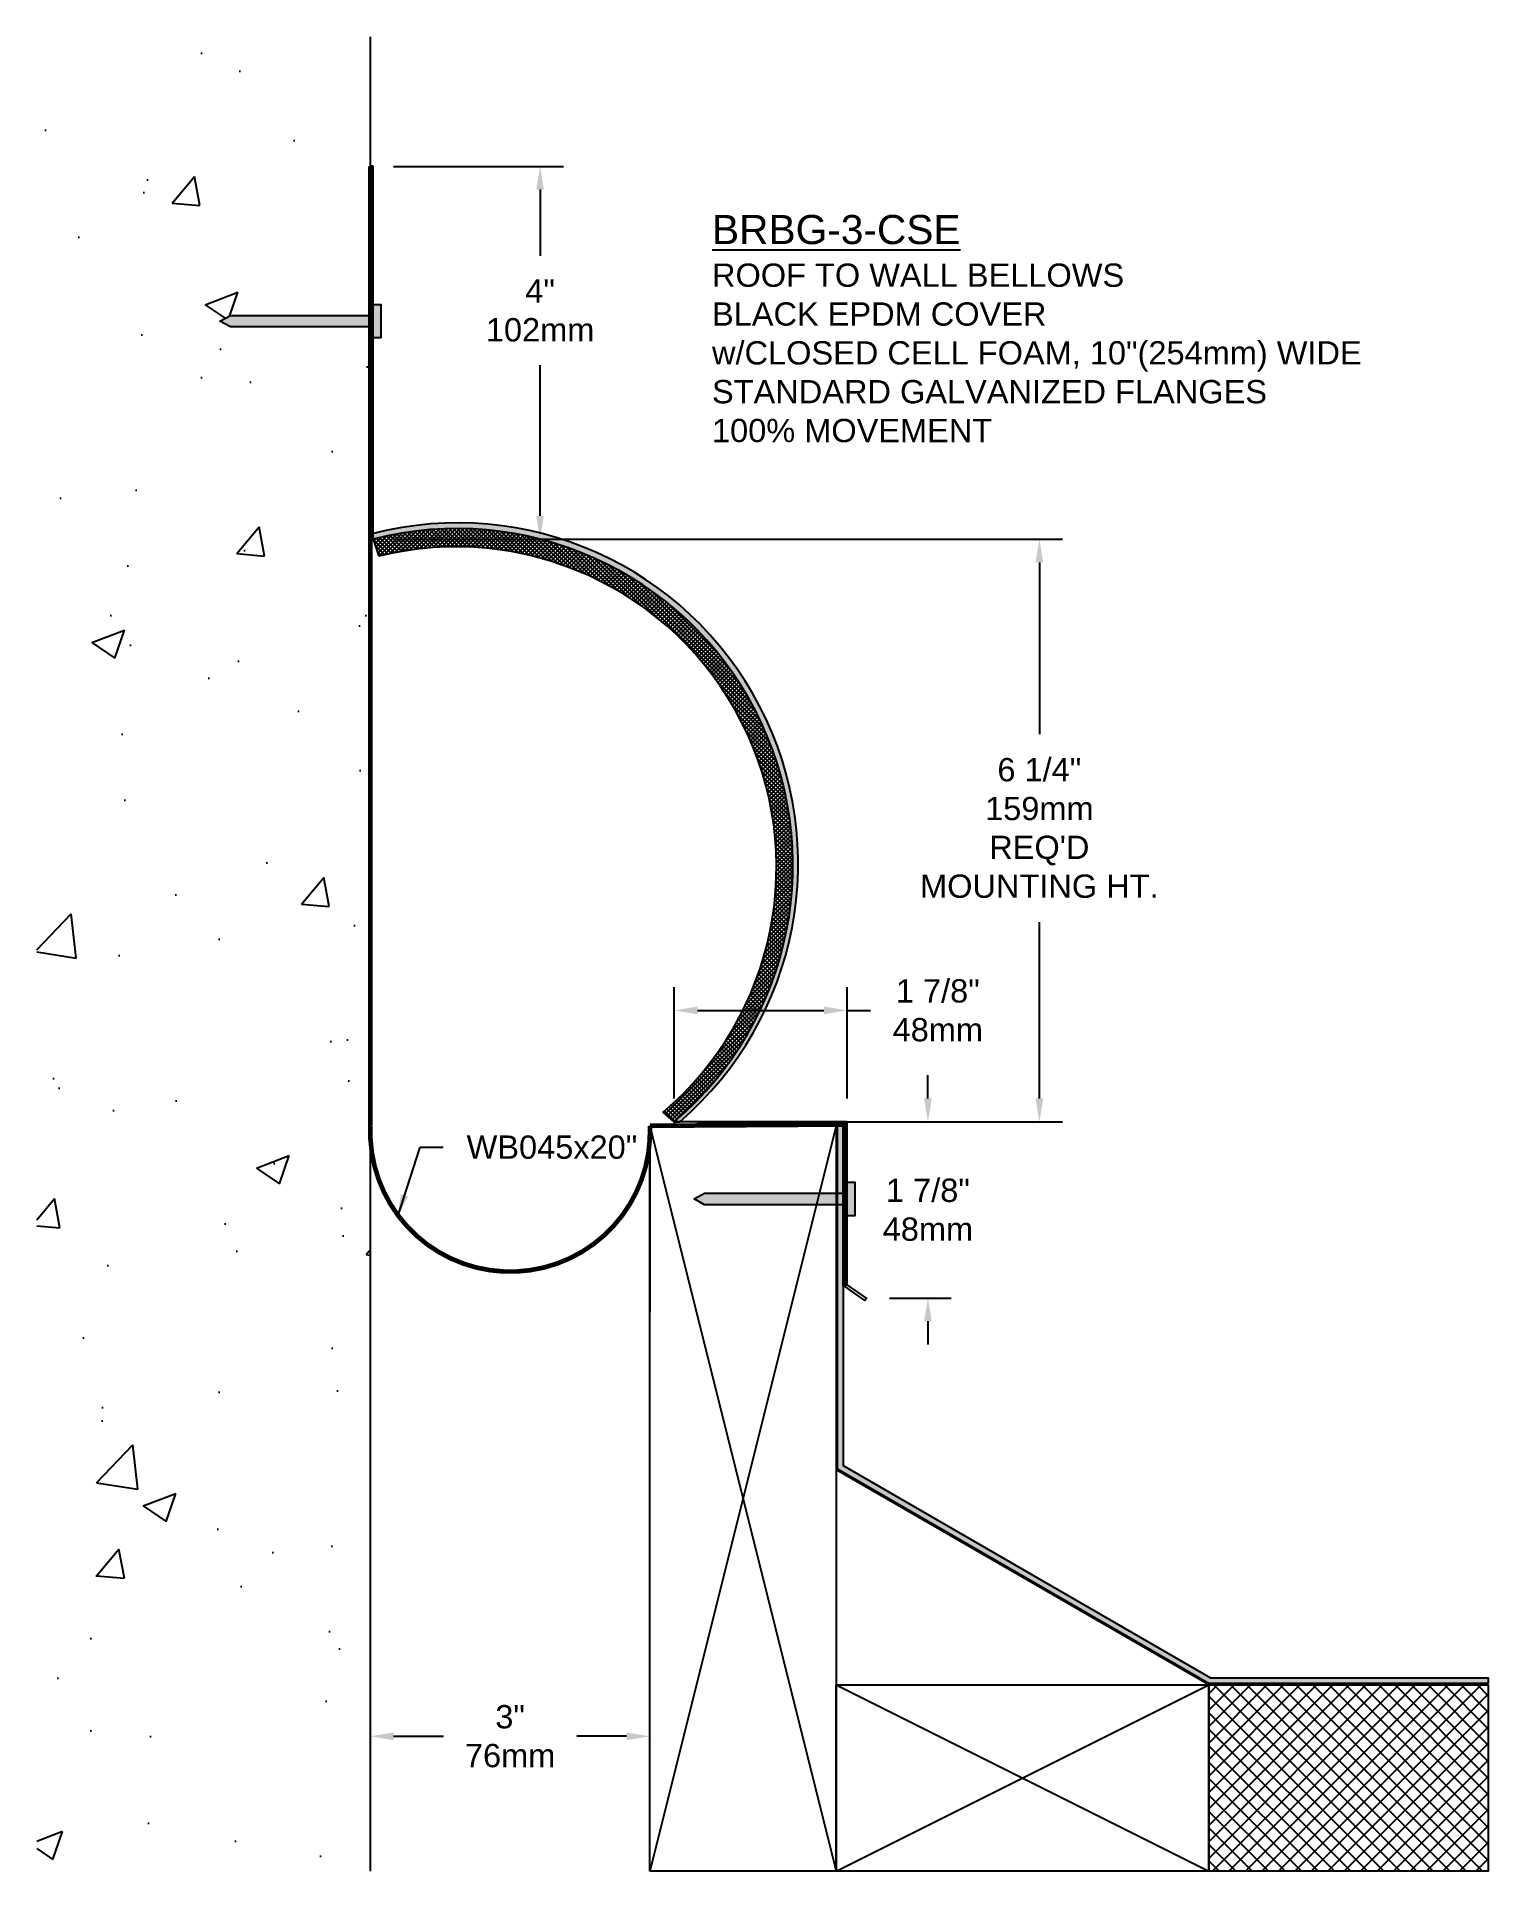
# Model space of a CAD drawing. Header units: inches. Extents: x -0.6 to 14.9, y -3.2 to 16.5.
import ezdxf

# ---------------------------------------------------------------- set-up
doc = ezdxf.new("R2010")
doc.units = ezdxf.units.IN
doc.header["$MEASUREMENT"] = 0
for name, color, linetype in [('Anchors', 4, 'Continuous'), ('Conditions', 1, 'Continuous'), ('Dimensions', 3, 'Continuous'), ('Fillers', 2, 'Continuous'), ('Metals', 7, 'Continuous'), ('Text', 2, 'Continuous')]:
    doc.layers.add(name, color=color, linetype=linetype)
doc.styles.add('Arial', font='arial.ttf')
doc.dimstyles.new('Arial', dxfattribs={"dimtxt": 0.25, "dimasz": 0.25, "dimexe": 0.25, "dimexo": 0.25, "dimgap": 0.25, "dimtad": 0, "dimtih": 1, "dimtoh": 1, "dimdec": 4, "dimzin": 0, "dimdsep": 46, "dimlunit": 4, "dimtxsty": 'Arial', "dimcen": 0.09, "dimadec": 0, "dimazin": 0, "dimtfac": 1, "dimtdec": 4, "dimtofl": 0, "dimtmove": 0, "dimatfit": 3, "dimfxl": 0, "dimfrac": 2, "dimtolj": 1, "dimtzin": 0, "dimarcsym": 0})

# ---------------------------------------------------------------- blocks, each defined once
blk = doc.blocks.new('*X4')
at = {"color": 0}
for p, q in [((23.967, -46.92), (25.829, -45.059)), ((23.967, -46.744), (25.652, -45.059)), ((23.967, -46.567), (25.475, -45.059)), ((23.967, -46.39), (25.298, -45.059)), ((23.967, -46.213), (25.122, -45.059)), ((23.967, -46.037), (24.945, -45.059)), ((23.967, -45.86), (24.768, -45.059)), ((23.967, -45.683), (24.591, -45.059)), ((23.967, -45.506), (24.414, -45.059)), ((23.967, -45.329), (24.238, -45.059)), ((23.967, -45.153), (24.061, -45.059)), ((24.005, -47.059), (26.005, -45.059)), ((26.022, -47.059), (24.022, -45.059)), ((24.182, -47.059), (26.182, -45.059)), ((26.199, -47.059), (24.199, -45.059)), ((24.359, -47.059), (26.359, -45.059)), ((26.376, -47.059), (24.376, -45.059)), ((24.536, -47.059), (26.536, -45.059)), ((26.553, -47.059), (24.553, -45.059)), ((24.713, -47.059), (26.713, -45.059)), ((26.73, -47.059), (24.73, -45.059)), ((24.889, -47.059), (26.889, -45.059)), ((26.906, -47.059), (24.906, -45.059)), ((26.967, -46.943), (25.083, -45.059)), ((26.967, -46.766), (25.26, -45.059)), ((26.967, -46.589), (25.437, -45.059)), ((26.967, -46.412), (25.613, -45.059)), ((26.967, -46.236), (25.79, -45.059)), ((26.967, -46.059), (25.967, -45.059)), ((26.967, -45.882), (26.144, -45.059)), ((26.967, -45.705), (26.32, -45.059)), ((26.967, -45.529), (26.497, -45.059)), ((26.967, -45.352), (26.674, -45.059)), ((26.967, -45.175), (26.851, -45.059)), ((25.846, -47.059), (23.967, -45.18)), ((25.066, -47.059), (26.967, -45.158)), ((25.669, -47.059), (23.967, -45.357)), ((25.243, -47.059), (26.967, -45.335)), ((25.492, -47.059), (23.967, -45.534)), ((25.42, -47.059), (26.967, -45.511)), ((25.315, -47.059), (23.967, -45.711)), ((25.596, -47.059), (26.967, -45.688)), ((25.773, -47.059), (26.967, -45.865)), ((25.139, -47.059), (23.967, -45.887)), ((24.962, -47.059), (23.967, -46.064)), ((25.95, -47.059), (26.967, -46.042)), ((24.785, -47.059), (23.967, -46.241)), ((26.127, -47.059), (26.967, -46.219)), ((24.608, -47.059), (23.967, -46.418)), ((26.304, -47.059), (26.967, -46.395)), ((24.431, -47.059), (23.967, -46.594)), ((26.48, -47.059), (26.967, -46.572)), ((24.255, -47.059), (23.967, -46.771)), ((26.657, -47.059), (26.967, -46.749)), ((24.078, -47.059), (23.967, -46.948)), ((26.834, -47.059), (26.967, -46.926))]:
    blk.add_line(p, q, dxfattribs=at)
blk = doc.blocks.new('HATCHBLOCK')
blk.add_lwpolyline([(0, 2), (3, 2), (3, 0), (0, 0)], close=True)
blk.add_blockref('*X4', (-23.967, 47.059))
blk = doc.blocks.new('2X8')
for p, q in [((-2, 8), (0, 8)), ((-2, 8), (-2, 6)), ((-2, 8), (0, 0)), ((-2, 6), (-2, 8)), ((0, 8), (0, 0)), ((-2, 0), (-2, 6)), ((0, 0), (-2, 0))]:
    blk.add_line(p, q)
blk.add_lwpolyline([(0, 8), (-2, 0)])
blk = doc.blocks.new('2X4')
for p, q in [((0, 2), (4, 0)), ((0, 0), (4, 2)), ((0, 2), (4, 2)), ((0, 0), (0, 2)), ((4, 2), (4, 0)), ((4, 0), (0, 0))]:
    blk.add_line(p, q)
blk = doc.blocks.new('TRIANGLE')
blk.add_lwpolyline([(0, 2.309), (0, 0), (4, 0), (0, 2.309)])
blk = doc.blocks.new('*D6')
at = {"layer": 'Defpoints', "color": 0}
for p in [(5.942, -1.719), (2.942, -3.168), (5.942, -3.168)]:
    blk.add_point(p, dxfattribs=at)
at = {"layer": 'Dimensions', "color": 0, "lineweight": -2}
for p, q in [((2.942, -2.918), (2.942, -1.469)), ((5.942, -2.918), (5.942, -1.469)), ((3.192, -1.719), (3.727, -1.719)), ((5.692, -1.719), (5.158, -1.719))]:
    blk.add_line(p, q, dxfattribs=at)
at = {"layer": 'Dimensions', "color": 0}
for points in [[(3.192, -1.678), (3.192, -1.761), (2.942, -1.719)], [(5.692, -1.678), (5.692, -1.761), (5.942, -1.719)]]:
    blk.add_solid(points, dxfattribs=at)
at = {"layer": 'Dimensions', "color": 0, "insert": (4.442, -1.719), "char_height": 0.25, "attachment_point": 5, "style": 'Arial'}
blk.add_mtext('\\A1;3"\\P76mm', dxfattribs=at)
blk = doc.blocks.new('NAIL2001')
blk.add_hatch(color=256).paths.add_polyline_path([(1.823, 6.257), (1.823, 6.375), (1.743, 6.375), (1.743, 6.015), (1.823, 6.015), (1.823, 6.132), (3.356, 6.132), (3.468, 6.195), (3.356, 6.257)])
blk.add_lwpolyline([(1.823, 6.132), (3.356, 6.132), (3.468, 6.195), (3.356, 6.257), (1.823, 6.257), (1.823, 6.375), (1.743, 6.375), (1.743, 6.015), (1.823, 6.015)], close=True)
blk = doc.blocks.new('*D8')
at = {"layer": 'Defpoints', "color": 0}
for p in [(8.061, 6.07), (6.204, 4.876), (8.061, 4.876)]:
    blk.add_point(p, dxfattribs=at)
at = {"layer": 'Dimensions', "color": 0, "lineweight": -2}
for p, q in [((6.204, 5.126), (6.204, 6.32)), ((8.061, 5.126), (8.061, 6.32)), ((6.454, 6.07), (7.811, 6.07)), ((8.061, 6.07), (8.311, 6.07))]:
    blk.add_line(p, q, dxfattribs=at)
at = {"layer": 'Dimensions', "color": 0}
for points in [[(6.454, 6.112), (6.454, 6.029), (6.204, 6.07)], [(7.811, 6.112), (7.811, 6.029), (8.061, 6.07)]]:
    blk.add_solid(points, dxfattribs=at)
at = {"layer": 'Dimensions', "color": 0, "insert": (9.033, 6.07), "char_height": 0.25, "attachment_point": 5, "style": 'Arial'}
blk.add_mtext('\\A1;1 7/8"\\P48mm', dxfattribs=at)
blk = doc.blocks.new('*D9')
at = {"layer": 'Defpoints', "color": 0}
for p in [(8.061, 4.876), (8.266, 2.984), (8.927, 2.984)]:
    blk.add_point(p, dxfattribs=at)
at = {"layer": 'Dimensions', "color": 0, "lineweight": -2}
for p, q in [((8.927, 5.126), (8.927, 5.376)), ((8.311, 4.876), (9.177, 4.876)), ((8.516, 2.984), (9.177, 2.984)), ((8.927, 2.734), (8.927, 2.484))]:
    blk.add_line(p, q, dxfattribs=at)
at = {"layer": 'Dimensions', "color": 0}
for points in [[(8.885, 5.126), (8.969, 5.126), (8.927, 4.876)], [(8.885, 2.734), (8.969, 2.734), (8.927, 2.984)]]:
    blk.add_solid(points, dxfattribs=at)
at = {"layer": 'Dimensions', "color": 0, "insert": (8.927, 3.93), "char_height": 0.25, "attachment_point": 5, "style": 'Arial'}
blk.add_mtext('\\A1;1 7/8"\\P48mm', dxfattribs=at)
blk = doc.blocks.new('*D10')
at = {"layer": 'Defpoints', "color": 0}
for p in [(2.942, 15.128), (2.942, 11.128), (4.764, 11.128)]:
    blk.add_point(p, dxfattribs=at)
at = {"layer": 'Dimensions', "color": 0, "lineweight": -2}
for p, q in [((3.192, 15.128), (5.014, 15.128)), ((4.764, 14.878), (4.764, 14.167)), ((4.764, 11.378), (4.764, 12.995)), ((3.192, 11.128), (5.014, 11.128))]:
    blk.add_line(p, q, dxfattribs=at)
at = {"layer": 'Dimensions', "color": 0}
for points in [[(4.722, 14.878), (4.805, 14.878), (4.764, 15.128)], [(4.722, 11.378), (4.805, 11.378), (4.764, 11.128)]]:
    blk.add_solid(points, dxfattribs=at)
at = {"layer": 'Dimensions', "color": 0, "insert": (4.764, 13.581), "char_height": 0.25, "attachment_point": 5, "style": 'Arial'}
blk.add_mtext('\\A1;4"\\P102mm', dxfattribs=at)
blk = doc.blocks.new('*D11')
at = {"layer": 'Defpoints', "color": 0}
for p in [(2.972, 11.128), (6.204, 4.876), (10.123, 4.876)]:
    blk.add_point(p, dxfattribs=at)
at = {"layer": 'Dimensions', "color": 0, "lineweight": -2}
for p, q in [((3.222, 11.128), (10.373, 11.128)), ((10.123, 10.878), (10.123, 9.036)), ((10.123, 5.126), (10.123, 7.018)), ((6.454, 4.876), (10.373, 4.876))]:
    blk.add_line(p, q, dxfattribs=at)
at = {"layer": 'Dimensions', "color": 0}
for points in [[(10.082, 10.878), (10.165, 10.878), (10.123, 11.128)], [(10.082, 5.126), (10.165, 5.126), (10.123, 4.876)]]:
    blk.add_solid(points, dxfattribs=at)
at = {"layer": 'Dimensions', "color": 0, "insert": (10.123, 8.027), "char_height": 0.25, "attachment_point": 5, "style": 'Arial'}
blk.add_mtext('\\A1;6 1/4"\\P159mm\\PREQ\'D\\PMOUNTING HT.', dxfattribs=at)

msp = doc.modelspace()

# ---------------------------------------------------------------- hatches: boundary and pattern name
at = {"layer": 'Conditions'}
h = msp.add_hatch(dxfattribs=at)
h.set_pattern_fill('AR-CONC', color=256, scale=0.5, style=0)
h.paths.add_polyline_path([(-0.63996, -3.16769), (2.94235, -3.16769), (2.94235, 13.40452), (1.4398, 13.40452), (1.32785, 13.46702), (1.4398, 13.52952), (2.94235, 13.52952), (2.94235, 15.12821), (2.94235, 16.51917), (-0.63996, 16.51917)])
h = msp.add_hatch(color=256, dxfattribs=at)
h.paths.add_polyline_path([(8.01735, 4.83231), (7.95735, 4.83231), (7.95735, 4.11024), (8.01735, 4.11024)])
h.paths.add_polyline_path([(8.01735, 3.98524), (7.95735, 3.98524), (7.95735, 1.14805), (11.94235, -1.15269), (14.94235, -1.15269), (14.94235, -1.09019), (11.95909, -1.09019), (8.01735, 1.18558)])
at = {"layer": 'Fillers'}
msp.add_hatch(color=256, dxfattribs=at).paths.add_polyline_path([(2.97235, 11.18821), (2.97235, 11.12821, -0.79542745), (6.20428, 4.87571), (6.26428, 4.87571, 0.79256625)])
h = msp.add_hatch(dxfattribs=at)
h.set_pattern_fill('ANSI37', color=256, scale=0.25, style=0)
h.paths.add_polyline_path([(6.0833, 4.97895), (6.20428, 4.87571, 0.79542745), (2.97235, 11.12821), (3.03135, 10.9435, -0.79347449)])

# ---------------------------------------------------------------- linework, layer by layer
msp.add_point((6.20428, 4.87571))
at = {"layer": 'Conditions'}
msp.add_line((2.94235, -3.16769), (2.94235, 16.51917), dxfattribs=at)
msp.add_lwpolyline([(14.94235, -1.15269), (11.94235, -1.15269), (7.95735, 1.14805), (7.95735, 4.83231), (8.01735, 4.83231), (8.01735, 1.18558), (11.95909, -1.09019), (14.94235, -1.09019)], close=True, dxfattribs=at)
at = {"layer": 'Fillers'}
for p, q in [((2.97235, 11.12821), (2.97235, 11.18821)), ((2.97235, 11.12821), (3.03135, 10.9435)), ((6.20428, 4.87571), (6.0833, 4.97895)), ((6.20428, 4.87571), (6.26428, 4.87571))]:
    msp.add_line(p, q, dxfattribs=at)
at = {"layer": 'Fillers', "const_width": 0.05}
msp.add_lwpolyline([(8.02928, 3.11006), (8.02928, 4.84571), (5.94235, 4.83231, -1.04357498), (2.94235, 4.83231), (2.94235, 15.12821)], format="xyb", dxfattribs=at)
at = {"layer": 'Fillers'}
for points in [[(6.26428, 4.87571, 0.79256625), (2.97235, 11.18821)], [(6.20428, 4.87571, 0.79542745), (2.97235, 11.12821, 0.79256625)], [(6.0833, 4.97895, 0.79347449), (3.03135, 10.9435, 0.79256625)]]:
    msp.add_lwpolyline(points, format="xyb", dxfattribs=at)
at = {"layer": 'Metals'}
for points in [[(2.97235, 15.12821), (2.94235, 15.12821), (2.94235, 11.12821), (2.97235, 11.12821)], [(8.06128, 3.12733), (8.06128, 4.87571), (6.20428, 4.87571), (6.20428, 4.84571), (8.02928, 4.84571), (8.02928, 3.11006), (8.24743, 2.95731), (8.26607, 2.98393)]]:
    msp.add_lwpolyline(points, close=True, dxfattribs=at)

# ---------------------------------------------------------------- block references
at = {"layer": 'Anchors', "xscale": -1}
for p in [(4.79575, 7.27205), (9.88469, -2.14723)]:
    msp.add_blockref('NAIL2001', p, dxfattribs=at)
at = {"layer": 'Conditions'}
for name, p in [('2X8', (7.94235, -3.16769)), ('TRIANGLE', (7.94235, -1.16769)), ('2X4', (7.94235, -3.16769)), ('HATCHBLOCK', (11.94235, -3.16769))]:
    msp.add_blockref(name, p, dxfattribs=at)

# ---------------------------------------------------------------- texts
at = {"layer": 'Text', "insert": (6.60926, 14.60603), "char_height": 0.3125, "width": 8.25, "attachment_point": 1, "style": 'Arial'}
msp.add_mtext('{\\LBRBG-3-CSE\\P\\H0.8X;\\lROOF TO WALL BELLOWS\\PBLACK EPDM COVER\\Pw/CLOSED CELL FOAM, 10"(254mm) WIDE\\PSTANDARD GALVANIZED FLANGES\\P100% MOVEMENT}', dxfattribs=at)
at = {"layer": 'Text', "insert": (3.97515, 4.60155), "char_height": 0.25, "attachment_point": 4, "style": 'Arial'}
msp.add_mtext('WB045x20"', dxfattribs=at)

# ---------------------------------------------------------------- dimensions: what is measured, and where the dimension line sits
at = {"layer": 'Dimensions'}
for base, p1, p2, text, picture, middle in [((4.76365, 11.12821), (2.94235, 15.12821), (2.94235, 11.12821), '<>\\P102mm', '*D10', (4.76365, 13.5809)), ((10.12336, 4.87571), (2.97235, 11.12821), (6.20428, 4.87571), "<>\\P159mm\\PREQ'D\\PMOUNTING HT.", '*D11', (10.12336, 8.027))]:
    dim = msp.add_linear_dim(base=base, p1=p1, p2=p2, angle=90, text=text, dimstyle='Arial', dxfattribs=at)
    dim.commit()
    dim.dimension.update_dxf_attribs({"geometry": picture, "text_midpoint": middle, "dimtype": 160})
dim = msp.add_linear_dim(base=(8.06128, 6.07022), p1=(6.20428, 4.87571), p2=(8.06128, 4.87571), text='<>\\P48mm', dimstyle='Arial', dxfattribs=at)
dim.commit()
dim.dimension.update_dxf_attribs({"geometry": '*D8', "text_midpoint": (9.03298, 6.07022), "dimtype": 160})
dim = msp.add_linear_dim(base=(8.92707, 2.98393), p1=(8.06128, 4.87571), p2=(8.26607, 2.98393), angle=90, text='<>\\P48mm', dimstyle='Arial', dxfattribs=at)
dim.commit()
dim.dimension.update_dxf_attribs({"geometry": '*D9', "text_midpoint": (8.92707, 3.92982)})
dim = msp.add_linear_dim(base=(5.94235, -1.71924), p1=(2.94235, -3.16769), p2=(5.94235, -3.16769), text='<>\\P76mm', dimstyle='Arial', dxfattribs=at)
dim.commit()
dim.dimension.update_dxf_attribs({"geometry": '*D6', "text_midpoint": (4.44235, -1.71924)})

# ---------------------------------------------------------------- leaders
at = {"layer": 'Text', "annotation_type": 0, "has_hookline": 1, "hookline_direction": 0, "text_width": 1.81173}
msp.add_leader([(3.23201, 3.8475), (3.47515, 4.60155), (3.72515, 4.60155)], dimstyle='Arial', override={"dimgap": 0.25, "dimtad": 0}, dxfattribs=at)

doc.saveas('drawing.dxf')
